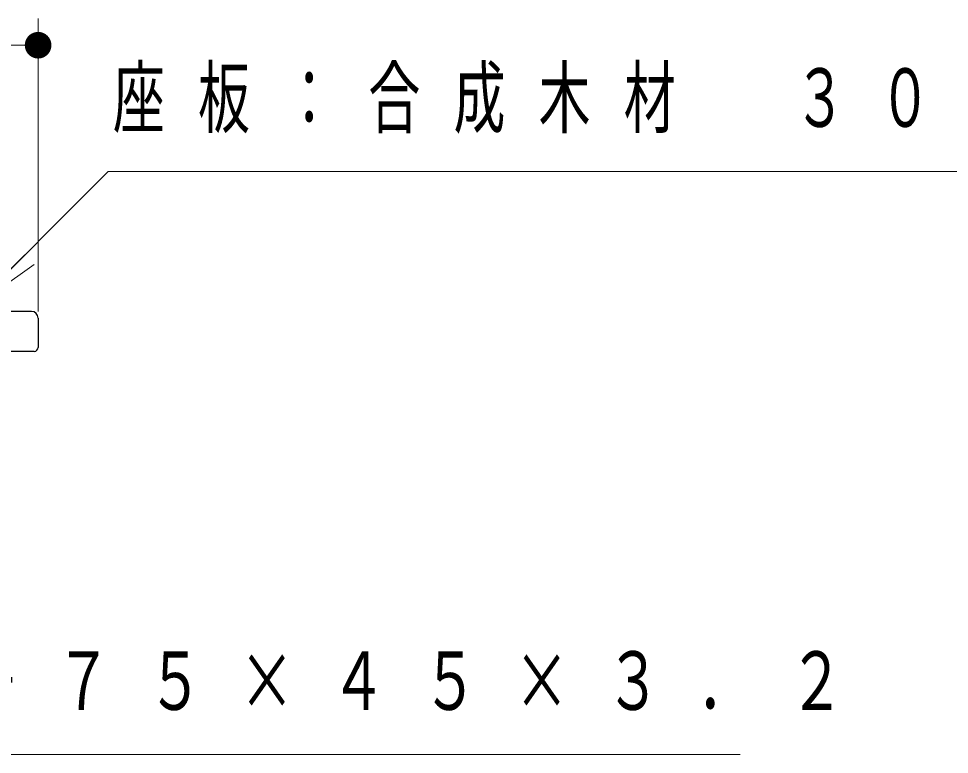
# Model space of a CAD drawing. Units: millimetres on the paper, scale 1:20. Extents: x -385 to 0, y 0 to 267.
# Drawn here: x -92.32 to -57.36, y 112.68 to 140.32 of the extents above; entities that cross this region are included whole.
import ezdxf

# ---------------------------------------------------------------- set-up
doc = ezdxf.new("R2010")
doc.units = ezdxf.units.MM
doc.layers.add('LY_1', color=7, linetype='Continuous', lineweight=25)
doc.styles.add('ＭＳ ゴシック', font='')
doc.styles.get('ＭＳ ゴシック').set_extended_font_data('MS Gothic')

# ---------------------------------------------------------------- blocks, each defined once
blk = doc.blocks.new('filled_dot')
at = {"color": 0, "linetype": 'Continuous', "lineweight": -2, "const_width": 1.25}
blk.add_lwpolyline([(-0.625, 0, 1), (0.625, 0, 1)], format="xyb", close=True, dxfattribs=at)

msp = doc.modelspace()

# ---------------------------------------------------------------- linework, layer by layer
at = {"layer": 'LY_1', "lineweight": 13}
for p, q in [((-91.588, 129.319), (-91.588, 140.319)), ((-137.088, 139.319), (-91.588, 139.319)), ((-94.213, 129.319), (-92.092, 131.441)), ((-91.738, 131.087), (-94.213, 129.319))]:
    msp.add_line(p, q, dxfattribs=at)
at = {"layer": 'LY_1', "color": 3}
for p, q in [((-91.838, 129.319), (-96.588, 129.319)), ((-91.588, 129.069), (-91.588, 127.969)), ((-91.738, 127.819), (-96.688, 127.819))]:
    msp.add_line(p, q, dxfattribs=at)
at = {"layer": 'LY_1', "lineweight": 13}
for points in [[(-94.213, 129.319), (-88.961, 134.572), (-55.343, 134.572)], [(-112.463, 120.355), (-104.786, 112.678), (-65.217, 112.678)]]:
    msp.add_lwpolyline(points, dxfattribs=at)
at = {"layer": 'LY_1', "color": 3}
for centre, radius, start, end in [((-91.838, 129.069), 0.25, 0, 90), ((-91.738, 127.969), 0.15, 270, 0)]:
    msp.add_arc(centre, radius, start, end, dxfattribs=at)

# ---------------------------------------------------------------- block references
at = {"layer": 'LY_1', "lineweight": 13, "xscale": 0.4, "yscale": 0.4, "rotation": 180}
msp.add_blockref('filled_dot', (-91.588, 139.319), dxfattribs=at)

# ---------------------------------------------------------------- texts
at = {"layer": 'LY_1', "char_height": 2.199, "attachment_point": 4, "style": 'ＭＳ ゴシック'}
for s, insert in [('\\T1.64;\\W0.65;座板：合成木材\u3000３０ｔ', (-88.778, 137.222)), ('\\T1.64;\\W0.7;脚：□－７５×４５×３．２', (-104.704, 115.328))]:
    msp.add_mtext(s, dxfattribs=dict(at, insert=insert))

doc.saveas('drawing.dxf')
